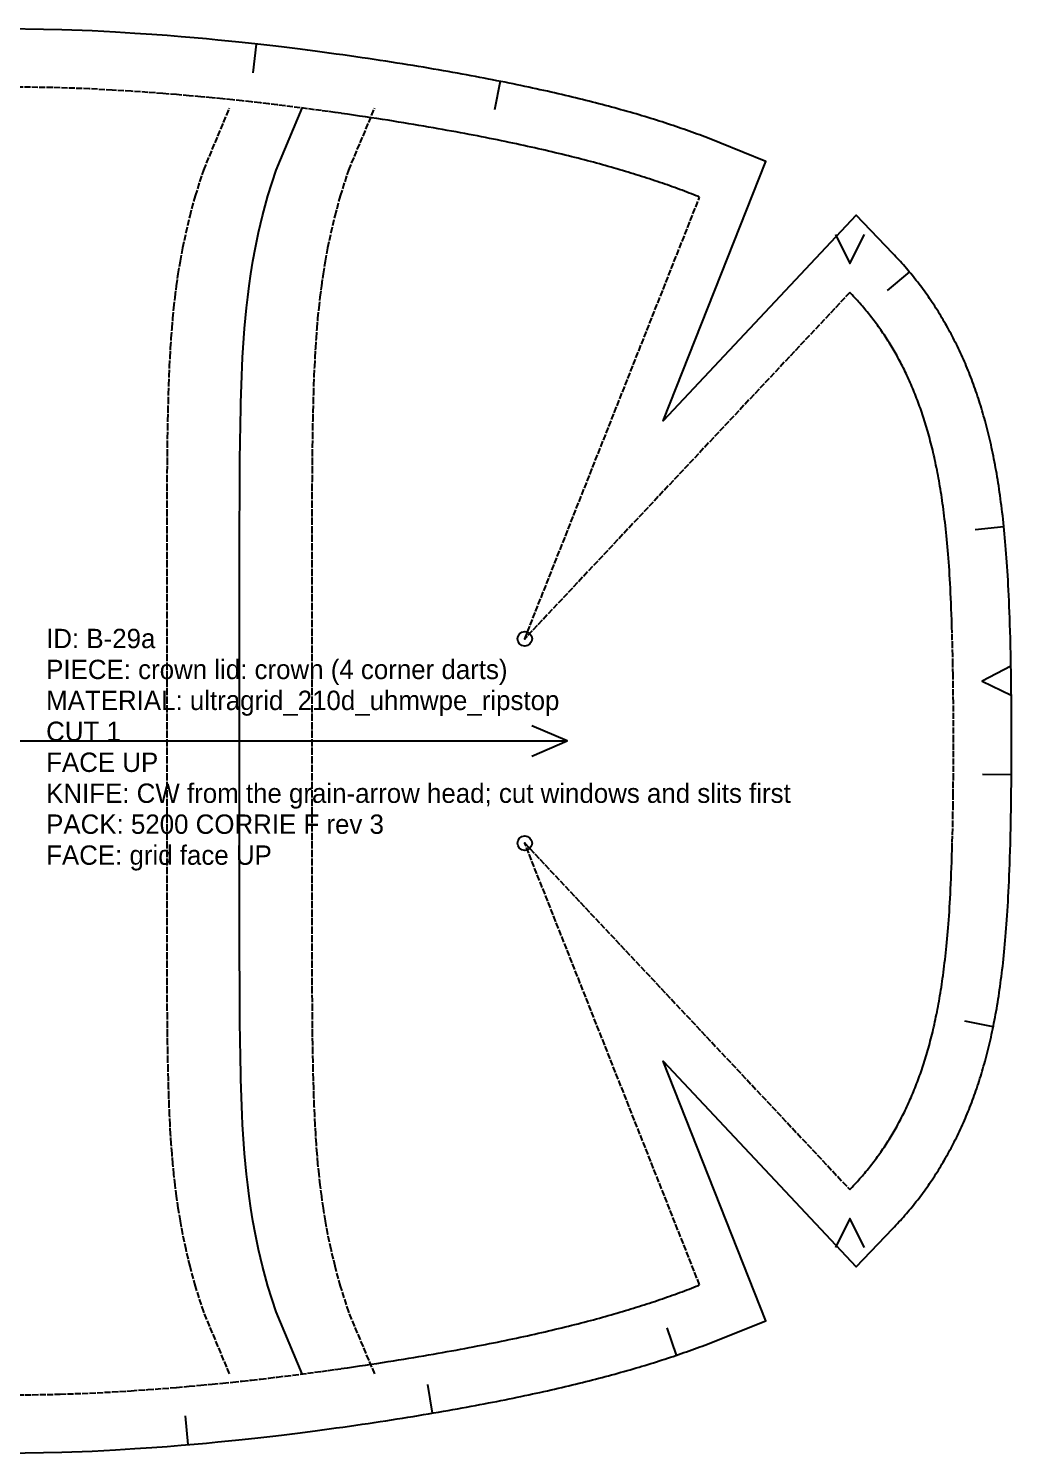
# Model space of a CAD drawing. Header units: millimetres. Extents: x 0 to 966, y -22 to 1500.
# Drawn here: x 220 to 423.3, y 880.6 to 1175.3 of the extents above; entities that cross this region are included whole.
import ezdxf

# ---------------------------------------------------------------- set-up
doc = ezdxf.new("R2010")
doc.units = ezdxf.units.MM
doc.linetypes.add('DASHED', pattern=[1.524, 1.27, -0.254])
for name, color, linetype in [('CUT', 7, 'Continuous'), ('DRILL', 4, 'Continuous'), ('GRAIN', 5, 'Continuous'), ('INTERNAL', 6, 'Continuous'), ('NOTCH', 1, 'Continuous'), ('SEW', 3, 'Continuous'), ('TEXT', 2, 'Continuous')]:
    doc.layers.add(name, color=color, linetype=linetype)

msp = doc.modelspace()

# ---------------------------------------------------------------- linework, layer by layer
at = {"layer": 'CUT'}
msp.add_lwpolyline([(211.63, 880.61), (226.85, 880.87), (233.18, 881.12), (237.97, 881.37), (241.99, 881.62), (245.51, 881.86), (248.68, 882.09), (251.57, 882.33), (254.25, 882.56), (256.76, 882.78), (259.11, 883.01), (261.34, 883.23), (263.47, 883.45), (265.49, 883.66), (267.44, 883.88), (269.3, 884.09), (271.1, 884.3), (272.83, 884.5), (274.51, 884.71), (276.14, 884.91), (277.71, 885.11), (279.25, 885.31), (280.74, 885.51), (282.19, 885.7), (283.61, 885.9), (284.99, 886.09), (286.34, 886.28), (287.66, 886.47), (288.96, 886.66), (290.22, 886.84), (291.47, 887.03), (292.68, 887.21), (293.88, 887.39), (295.05, 887.58), (296.2, 887.76), (297.33, 887.94), (298.45, 888.12), (299.54, 888.29), (300.62, 888.47), (301.68, 888.65), (302.73, 888.82), (303.76, 889), (304.77, 889.17), (305.77, 889.35), (306.76, 889.52), (307.74, 889.69), (308.7, 889.87), (309.65, 890.04), (310.58, 890.21), (311.51, 890.38), (312.42, 890.55), (313.32, 890.72), (314.22, 890.89), (315.1, 891.06), (315.97, 891.23), (316.84, 891.4), (317.69, 891.57), (318.53, 891.74), (319.37, 891.91), (320.2, 892.08), (321.01, 892.25), (321.83, 892.42), (322.63, 892.59), (323.42, 892.76), (324.21, 892.93), (324.99, 893.1), (325.76, 893.26), (326.53, 893.43), (327.29, 893.6), (328.04, 893.77), (328.78, 893.94), (329.52, 894.11), (330.26, 894.28), (330.98, 894.45), (331.7, 894.62), (332.42, 894.8), (333.13, 894.97), (333.83, 895.14), (334.53, 895.31), (335.22, 895.48), (335.9, 895.66), (336.59, 895.83), (337.26, 896), (337.93, 896.18), (338.6, 896.35), (339.26, 896.52), (339.92, 896.7), (340.57, 896.88), (341.22, 897.05), (341.86, 897.23), (342.5, 897.41), (343.13, 897.58), (343.76, 897.76), (344.39, 897.94), (345.01, 898.12), (345.62, 898.3), (346.24, 898.48), (346.85, 898.66), (347.45, 898.84), (348.05, 899.03), (348.65, 899.21), (349.24, 899.39), (349.83, 899.58), (350.42, 899.76), (351, 899.95), (351.58, 900.14), (352.15, 900.32), (352.73, 900.51), (353.29, 900.7), (353.86, 900.89), (354.42, 901.08), (354.98, 901.27), (355.53, 901.47), (356.09, 901.66), (356.63, 901.85), (357.18, 902.05), (357.72, 902.24), (358.26, 902.44), (358.8, 902.64), (359.33, 902.84), (359.86, 903.04), (360.39, 903.24), (360.91, 903.44), (361.43, 903.64), (361.95, 903.84), (362.47, 904.05), (362.98, 904.25), (372.46, 908.08), (351.22, 961.74), (391.11, 919.24), (398.73, 927.14), (399.05, 927.47), (399.36, 927.81), (399.68, 928.15), (399.99, 928.49), (400.3, 928.83), (400.61, 929.17), (400.92, 929.52), (401.22, 929.87), (401.52, 930.22), (401.82, 930.57), (402.12, 930.92), (402.42, 931.28), (402.71, 931.63), (403, 931.99), (403.29, 932.36), (403.58, 932.72), (403.87, 933.09), (404.15, 933.45), (404.43, 933.82), (404.71, 934.19), (404.99, 934.57), (405.26, 934.94), (405.53, 935.32), (405.8, 935.7), (406.07, 936.08), (406.34, 936.47), (406.6, 936.85), (406.87, 937.24), (407.12, 937.63), (407.38, 938.03), (407.64, 938.42), (407.89, 938.82), (408.14, 939.22), (408.39, 939.62), (408.64, 940.02), (408.88, 940.43), (409.13, 940.83), (409.37, 941.24), (409.6, 941.66), (409.84, 942.07), (410.07, 942.49), (410.31, 942.91), (410.53, 943.33), (410.76, 943.75), (410.99, 944.18), (411.21, 944.6), (411.43, 945.03), (411.65, 945.47), (411.87, 945.9), (412.08, 946.34), (412.29, 946.78), (412.5, 947.22), (412.71, 947.67), (412.92, 948.11), (413.12, 948.56), (413.32, 949.02), (413.52, 949.47), (413.72, 949.93), (413.91, 950.39), (414.1, 950.85), (414.29, 951.32), (414.48, 951.78), (414.67, 952.25), (414.85, 952.73), (415.03, 953.2), (415.21, 953.68), (415.39, 954.16), (415.57, 954.65), (415.74, 955.14), (415.91, 955.63), (416.08, 956.12), (416.25, 956.62), (416.41, 957.12), (416.58, 957.62), (416.74, 958.13), (416.89, 958.64), (417.05, 959.15), (417.21, 959.67), (417.36, 960.19), (417.51, 960.71), (417.66, 961.24), (417.8, 961.77), (417.95, 962.3), (418.09, 962.84), (418.23, 963.38), (418.37, 963.93), (418.5, 964.48), (418.64, 965.03), (418.77, 965.59), (418.9, 966.15), (419.03, 966.72), (419.15, 967.29), (419.28, 967.87), (419.4, 968.45), (419.52, 969.04), (419.64, 969.63), (419.75, 970.22), (419.87, 970.83), (419.98, 971.43), (420.09, 972.05), (420.2, 972.67), (420.31, 973.29), (420.41, 973.93), (420.52, 974.57), (420.62, 975.21), (420.72, 975.86), (420.81, 976.52), (420.91, 977.19), (421, 977.87), (421.09, 978.55), (421.18, 979.24), (421.27, 979.94), (421.36, 980.65), (421.44, 981.37), (421.53, 982.1), (421.61, 982.84), (421.68, 983.6), (421.76, 984.36), (421.84, 985.14), (421.91, 985.92), (421.98, 986.73), (422.05, 987.55), (422.12, 988.38), (422.19, 989.23), (422.25, 990.1), (422.32, 990.98), (422.38, 991.89), (422.44, 992.82), (422.5, 993.77), (422.55, 994.74), (422.61, 995.75), (422.66, 996.79), (422.71, 997.86), (422.76, 998.96), (422.81, 1000.11), (422.86, 1001.31), (422.9, 1002.56), (422.95, 1003.87), (422.99, 1005.26), (423.03, 1006.74), (423.07, 1008.32), (423.1, 1010.04), (423.14, 1011.94), (423.17, 1014.09), (423.21, 1016.64), (423.24, 1019.97), (423.27, 1027.96), (423.24, 1035.95), (423.21, 1039.28), (423.17, 1041.83), (423.14, 1043.98), (423.1, 1045.88), (423.07, 1047.6), (423.03, 1049.18), (422.99, 1050.65), (422.95, 1052.04), (422.9, 1053.36), (422.86, 1054.61), (422.81, 1055.8), (422.76, 1056.95), (422.71, 1058.06), (422.66, 1059.13), (422.61, 1060.17), (422.55, 1061.17), (422.5, 1062.15), (422.44, 1063.1), (422.38, 1064.03), (422.32, 1064.93), (422.25, 1065.82), (422.19, 1066.69), (422.12, 1067.54), (422.05, 1068.37), (421.98, 1069.19), (421.91, 1069.99), (421.84, 1070.78), (421.76, 1071.56), (421.68, 1072.32), (421.61, 1073.07), (421.53, 1073.81), (421.44, 1074.54), (421.36, 1075.26), (421.27, 1075.97), (421.18, 1076.67), (421.09, 1077.37), (421, 1078.05), (420.91, 1078.73), (420.81, 1079.39), (420.72, 1080.05), (420.62, 1080.71), (420.52, 1081.35), (420.41, 1081.99), (420.31, 1082.62), (420.2, 1083.25), (420.09, 1083.87), (419.98, 1084.48), (419.87, 1085.09), (419.75, 1085.69), (419.64, 1086.29), (419.52, 1086.88), (419.4, 1087.47), (419.28, 1088.05), (419.15, 1088.62), (419.03, 1089.2), (418.9, 1089.76), (418.77, 1090.33), (418.64, 1090.89), (418.5, 1091.44), (418.37, 1091.99), (418.23, 1092.54), (418.09, 1093.08), (417.95, 1093.62), (417.8, 1094.15), (417.66, 1094.68), (417.51, 1095.21), (417.36, 1095.73), (417.21, 1096.25), (417.05, 1096.77), (416.89, 1097.28), (416.74, 1097.79), (416.58, 1098.3), (416.41, 1098.8), (416.25, 1099.3), (416.08, 1099.8), (415.91, 1100.29), (415.74, 1100.78), (415.57, 1101.27), (415.39, 1101.75), (415.21, 1102.23), (415.03, 1102.71), (414.85, 1103.19), (414.67, 1103.66), (414.48, 1104.13), (414.29, 1104.6), (414.1, 1105.07), (413.91, 1105.53), (413.72, 1105.99), (413.52, 1106.45), (413.32, 1106.9), (413.12, 1107.35), (412.92, 1107.8), (412.71, 1108.25), (412.5, 1108.69), (412.29, 1109.14), (412.08, 1109.58), (411.87, 1110.01), (411.65, 1110.45), (411.43, 1110.88), (411.21, 1111.31), (410.99, 1111.74), (410.76, 1112.17), (410.53, 1112.59), (410.31, 1113.01), (410.07, 1113.43), (409.84, 1113.85), (409.6, 1114.26), (409.37, 1114.67), (409.13, 1115.08), (408.88, 1115.49), (408.64, 1115.9), (408.39, 1116.3), (408.14, 1116.7), (407.89, 1117.1), (407.64, 1117.5), (407.38, 1117.89), (407.12, 1118.28), (406.87, 1118.67), (406.6, 1119.06), (406.34, 1119.45), (406.07, 1119.83), (405.8, 1120.21), (405.53, 1120.59), (405.26, 1120.97), (404.99, 1121.35), (404.71, 1121.72), (404.43, 1122.09), (404.15, 1122.46), (403.87, 1122.83), (403.58, 1123.2), (403.29, 1123.56), (403, 1123.92), (402.71, 1124.28), (402.42, 1124.64), (402.12, 1125), (401.82, 1125.35), (401.52, 1125.7), (401.22, 1126.05), (400.92, 1126.4), (400.61, 1126.74), (400.3, 1127.09), (399.99, 1127.43), (399.68, 1127.77), (399.36, 1128.11), (399.05, 1128.45), (398.73, 1128.78), (391.11, 1136.68), (351.22, 1094.18), (372.46, 1147.83), (362.98, 1151.66), (362.47, 1151.87), (361.95, 1152.07), (361.43, 1152.28), (360.91, 1152.48), (360.39, 1152.68), (359.86, 1152.88), (359.33, 1153.08), (358.8, 1153.28), (358.26, 1153.48), (357.72, 1153.67), (357.18, 1153.87), (356.63, 1154.06), (356.09, 1154.26), (355.53, 1154.45), (354.98, 1154.64), (354.42, 1154.83), (353.86, 1155.02), (353.29, 1155.21), (352.73, 1155.4), (352.15, 1155.59), (351.58, 1155.78), (351, 1155.97), (350.42, 1156.15), (349.83, 1156.34), (349.24, 1156.52), (348.65, 1156.71), (348.05, 1156.89), (347.45, 1157.07), (346.85, 1157.25), (346.24, 1157.44), (345.62, 1157.62), (345.01, 1157.8), (344.39, 1157.98), (343.76, 1158.15), (343.13, 1158.33), (342.5, 1158.51), (341.86, 1158.69), (341.22, 1158.86), (340.57, 1159.04), (339.92, 1159.22), (339.26, 1159.39), (338.6, 1159.57), (337.93, 1159.74), (337.26, 1159.91), (336.59, 1160.09), (335.9, 1160.26), (335.22, 1160.43), (334.53, 1160.61), (333.83, 1160.78), (333.13, 1160.95), (332.42, 1161.12), (331.7, 1161.29), (330.98, 1161.46), (330.26, 1161.63), (329.52, 1161.8), (328.78, 1161.97), (328.04, 1162.14), (327.29, 1162.31), (326.53, 1162.48), (325.76, 1162.65), (324.99, 1162.82), (324.21, 1162.99), (323.42, 1163.16), (322.63, 1163.33), (321.83, 1163.5), (321.01, 1163.67), (320.2, 1163.84), (319.37, 1164), (318.53, 1164.17), (317.69, 1164.34), (316.84, 1164.51), (315.97, 1164.68), (315.1, 1164.85), (314.22, 1165.02), (313.32, 1165.19), (312.42, 1165.36), (311.51, 1165.53), (310.58, 1165.71), (309.65, 1165.88), (308.7, 1166.05), (307.74, 1166.22), (306.76, 1166.39), (305.77, 1166.57), (304.77, 1166.74), (303.76, 1166.92), (302.73, 1167.09), (301.68, 1167.27), (300.62, 1167.44), (299.54, 1167.62), (298.45, 1167.8), (297.33, 1167.98), (296.2, 1168.16), (295.05, 1168.34), (293.88, 1168.52), (292.68, 1168.7), (291.47, 1168.89), (290.22, 1169.07), (288.96, 1169.26), (287.66, 1169.45), (286.34, 1169.64), (284.99, 1169.83), (283.61, 1170.02), (282.19, 1170.21), (280.74, 1170.41), (279.25, 1170.61), (277.71, 1170.8), (276.14, 1171.01), (274.51, 1171.21), (272.83, 1171.41), (271.1, 1171.62), (269.3, 1171.83), (267.44, 1172.04), (265.49, 1172.25), (263.47, 1172.47), (261.34, 1172.69), (259.11, 1172.91), (256.76, 1173.13), (254.25, 1173.36), (251.57, 1173.59), (248.68, 1173.82), (245.51, 1174.06), (241.99, 1174.3), (237.97, 1174.54), (233.18, 1174.79), (226.85, 1175.05), (211.73, 1175.3)], dxfattribs=at)
at = {"layer": 'DRILL'}
for centre in [(322.61, 1049.09), (322.61, 1006.83)]:
    msp.add_circle(centre, 1.5, dxfattribs=at)
for p in [(322.61, 1049.09), (322.61, 1006.83)]:
    msp.add_point(p, dxfattribs=at)
at = {"layer": 'GRAIN'}
for points in [[(324.04, 1024.84), (331.41, 1027.96), (324.04, 1031.07)], [(91.85, 1027.96), (331.41, 1027.96)]]:
    msp.add_lwpolyline(points, dxfattribs=at)
at = {"layer": 'INTERNAL', "linetype": 'CONTINUOUS'}
msp.add_lwpolyline([(276.58, 897.06), (271.22, 909.88), (269.51, 915.23), (268.39, 919.35), (267.56, 922.83), (266.91, 925.93), (266.39, 928.74), (265.96, 931.35), (265.61, 933.81), (265.31, 936.15), (265.06, 938.38), (264.85, 940.54), (264.67, 942.63), (264.51, 944.67), (264.38, 946.67), (264.27, 948.62), (264.17, 950.55), (264.09, 952.45), (264.02, 954.32), (263.96, 956.18), (263.91, 958.02), (263.86, 959.85), (263.82, 961.67), (263.79, 963.48), (263.76, 965.27), (263.74, 967.07), (263.72, 968.85), (263.71, 970.64), (263.69, 972.41), (263.68, 974.19), (263.67, 975.96), (263.67, 977.73), (263.66, 979.5), (263.65, 981.27), (263.65, 983.03), (263.65, 984.8), (263.64, 986.56), (263.64, 988.32), (263.64, 990.09), (263.64, 991.85), (263.64, 993.61), (263.64, 995.37), (263.64, 997.13), (263.64, 998.9), (263.64, 1000.66), (263.63, 1002.42), (263.63, 1004.18), (263.63, 1005.94), (263.63, 1007.7), (263.63, 1009.46), (263.63, 1011.23), (263.63, 1012.99), (263.63, 1014.75), (263.63, 1016.51), (263.63, 1018.27), (263.63, 1020.03), (263.63, 1021.79), (263.63, 1023.55), (263.63, 1025.32), (263.63, 1027.08), (263.63, 1028.84), (263.63, 1030.6), (263.63, 1032.36), (263.63, 1034.12), (263.63, 1035.88), (263.63, 1037.65), (263.63, 1039.41), (263.63, 1041.17), (263.63, 1042.93), (263.63, 1044.69), (263.63, 1046.45), (263.63, 1048.21), (263.63, 1049.97), (263.63, 1051.74), (263.63, 1053.5), (263.64, 1055.26), (263.64, 1057.02), (263.64, 1058.78), (263.64, 1060.54), (263.64, 1062.31), (263.64, 1064.07), (263.64, 1065.83), (263.64, 1067.59), (263.64, 1069.36), (263.65, 1071.12), (263.65, 1072.88), (263.65, 1074.65), (263.66, 1076.42), (263.67, 1078.18), (263.67, 1079.95), (263.68, 1081.73), (263.69, 1083.5), (263.71, 1085.28), (263.72, 1087.06), (263.74, 1088.85), (263.76, 1090.64), (263.79, 1092.44), (263.82, 1094.25), (263.86, 1096.06), (263.91, 1097.89), (263.96, 1099.73), (264.02, 1101.59), (264.09, 1103.47), (264.17, 1105.37), (264.27, 1107.29), (264.38, 1109.25), (264.51, 1111.24), (264.67, 1113.28), (264.85, 1115.37), (265.06, 1117.53), (265.31, 1119.77), (265.61, 1122.11), (265.96, 1124.56), (266.39, 1127.18), (266.91, 1129.99), (267.56, 1133.08), (268.39, 1136.57), (269.51, 1140.69), (271.22, 1146.03), (276.58, 1158.85)], dxfattribs=at)
at = {"layer": 'NOTCH'}
for points in [[(267.06, 1172.08), (266.4, 1166.12)], [(317.5, 1164.38), (316.32, 1158.5)], [(386.86, 1132.71), (389.85, 1126.71), (392.86, 1132.7)], [(402.15, 1124.96), (397.55, 1121.11)], [(421.7, 1072.22), (415.73, 1071.61)], [(423.15, 1043.42), (417.19, 1040.34), (423.23, 1037.42)], [(423.24, 1020.99), (417.24, 1021.02)], [(419.48, 968.84), (413.6, 970.04)], [(392.87, 923.21), (389.85, 929.21), (386.87, 923.2)], [(354, 900.94), (352.07, 906.62)], [(303.56, 888.97), (302.55, 894.88)], [(252.99, 882.45), (252.48, 888.43)]]:
    msp.add_lwpolyline(points, dxfattribs=at)
at = {"layer": 'SEW', "linetype": 'DASHED'}
for points in [[(211.63, 892.62), (226.51, 892.87), (232.63, 893.11), (237.3, 893.35), (241.22, 893.59), (244.66, 893.83), (247.75, 894.06), (250.58, 894.28), (253.2, 894.51), (255.65, 894.73), (257.95, 894.95), (260.14, 895.17), (262.22, 895.38), (264.2, 895.59), (266.11, 895.8), (267.93, 896.01), (269.7, 896.21), (271.4, 896.42), (273.04, 896.62), (274.64, 896.82), (276.19, 897.01), (277.69, 897.21), (279.15, 897.4), (280.58, 897.59), (281.97, 897.78), (283.33, 897.97), (284.65, 898.16), (285.95, 898.34), (287.22, 898.53), (288.46, 898.71), (289.68, 898.89), (290.88, 899.07), (292.05, 899.25), (293.2, 899.43), (294.33, 899.61), (295.44, 899.79), (296.53, 899.96), (297.61, 900.14), (298.66, 900.31), (299.7, 900.48), (300.73, 900.66), (301.73, 900.83), (302.73, 901), (303.71, 901.17), (304.67, 901.34), (305.63, 901.51), (306.57, 901.68), (307.49, 901.84), (308.41, 902.01), (309.31, 902.18), (310.21, 902.35), (311.09, 902.51), (311.96, 902.68), (312.82, 902.85), (313.67, 903.01), (314.51, 903.18), (315.34, 903.34), (316.16, 903.51), (316.98, 903.67), (317.78, 903.83), (318.58, 904), (319.36, 904.16), (320.14, 904.33), (320.91, 904.49), (321.68, 904.66), (322.43, 904.82), (323.18, 904.98), (323.92, 905.15), (324.66, 905.31), (325.38, 905.48), (326.11, 905.64), (326.82, 905.8), (327.53, 905.97), (328.23, 906.13), (328.92, 906.3), (329.61, 906.46), (330.29, 906.63), (330.97, 906.79), (331.64, 906.96), (332.31, 907.12), (332.96, 907.29), (333.62, 907.46), (334.27, 907.62), (334.91, 907.79), (335.55, 907.96), (336.18, 908.12), (336.81, 908.29), (337.43, 908.46), (338.05, 908.63), (338.66, 908.8), (339.27, 908.96), (339.88, 909.13), (340.48, 909.3), (341.07, 909.47), (341.66, 909.64), (342.25, 909.81), (342.83, 909.99), (343.41, 910.16), (343.98, 910.33), (344.55, 910.5), (345.11, 910.68), (345.67, 910.85), (346.23, 911.02), (346.78, 911.2), (347.33, 911.38), (347.88, 911.55), (348.42, 911.73), (348.95, 911.9), (349.49, 912.08), (350.02, 912.26), (350.55, 912.44), (351.07, 912.62), (351.59, 912.8), (352.1, 912.98), (352.62, 913.16), (353.12, 913.34), (353.63, 913.52), (354.13, 913.71), (354.63, 913.89), (355.13, 914.08), (355.62, 914.26), (356.11, 914.45), (356.59, 914.63), (357.08, 914.82), (357.56, 915.01), (358.03, 915.2), (358.51, 915.39), (358.77, 915.49), (322.61, 1006.83), (389.84, 935.2), (390.07, 935.44), (390.34, 935.72), (390.6, 936.01), (390.87, 936.29), (391.13, 936.58), (391.39, 936.87), (391.65, 937.16), (391.91, 937.45), (392.16, 937.74), (392.42, 938.03), (392.67, 938.33), (392.92, 938.62), (393.17, 938.92), (393.42, 939.22), (393.66, 939.52), (393.9, 939.83), (394.14, 940.13), (394.38, 940.44), (394.62, 940.75), (394.86, 941.06), (395.09, 941.37), (395.32, 941.68), (395.55, 942), (395.78, 942.31), (396.01, 942.63), (396.23, 942.95), (396.45, 943.27), (396.68, 943.6), (396.9, 943.92), (397.11, 944.25), (397.33, 944.58), (397.54, 944.91), (397.76, 945.24), (397.97, 945.58), (398.18, 945.91), (398.38, 946.25), (398.59, 946.59), (398.79, 946.94), (398.99, 947.28), (399.2, 947.63), (399.39, 947.98), (399.59, 948.33), (399.79, 948.68), (399.98, 949.04), (400.17, 949.39), (400.36, 949.75), (400.55, 950.11), (400.74, 950.48), (400.92, 950.84), (401.11, 951.21), (401.29, 951.58), (401.47, 951.96), (401.65, 952.33), (401.82, 952.71), (402, 953.09), (402.17, 953.48), (402.34, 953.86), (402.51, 954.25), (402.68, 954.64), (402.85, 955.03), (403.01, 955.43), (403.17, 955.83), (403.34, 956.23), (403.5, 956.63), (403.65, 957.04), (403.81, 957.45), (403.97, 957.87), (404.12, 958.28), (404.27, 958.7), (404.42, 959.12), (404.57, 959.55), (404.72, 959.98), (404.86, 960.41), (405.01, 960.85), (405.15, 961.28), (405.29, 961.73), (405.43, 962.17), (405.56, 962.62), (405.7, 963.07), (405.83, 963.53), (405.97, 963.99), (406.1, 964.46), (406.23, 964.92), (406.35, 965.4), (406.48, 965.87), (406.6, 966.35), (406.73, 966.84), (406.85, 967.33), (406.97, 967.82), (407.08, 968.32), (407.2, 968.82), (407.32, 969.33), (407.43, 969.85), (407.54, 970.36), (407.65, 970.89), (407.76, 971.42), (407.87, 971.95), (407.97, 972.49), (408.07, 973.04), (408.18, 973.59), (408.28, 974.15), (408.38, 974.71), (408.47, 975.28), (408.57, 975.86), (408.66, 976.45), (408.76, 977.04), (408.85, 977.64), (408.94, 978.25), (409.03, 978.86), (409.11, 979.49), (409.2, 980.12), (409.28, 980.76), (409.36, 981.41), (409.44, 982.08), (409.52, 982.75), (409.6, 983.43), (409.67, 984.12), (409.75, 984.83), (409.82, 985.55), (409.89, 986.28), (409.96, 987.02), (410.03, 987.78), (410.1, 988.55), (410.16, 989.34), (410.22, 990.15), (410.29, 990.97), (410.35, 991.82), (410.41, 992.68), (410.46, 993.57), (410.52, 994.48), (410.57, 995.42), (410.63, 996.39), (410.68, 997.38), (410.73, 998.42), (410.78, 999.49), (410.82, 1000.6), (410.87, 1001.76), (410.91, 1002.97), (410.95, 1004.25), (410.99, 1005.61), (411.03, 1007.05), (411.07, 1008.59), (411.11, 1010.28), (411.14, 1012.14), (411.18, 1014.26), (411.21, 1016.77), (411.24, 1020.05), (411.27, 1027.96), (411.24, 1035.87), (411.21, 1039.14), (411.18, 1041.66), (411.14, 1043.77), (411.11, 1045.64), (411.07, 1047.32), (411.03, 1048.87), (410.99, 1050.31), (410.95, 1051.66), (410.91, 1052.94), (410.87, 1054.16), (410.82, 1055.32), (410.78, 1056.43), (410.73, 1057.5), (410.68, 1058.53), (410.63, 1059.53), (410.57, 1060.5), (410.52, 1061.44), (410.46, 1062.35), (410.41, 1063.23), (410.35, 1064.1), (410.29, 1064.94), (410.22, 1065.77), (410.16, 1066.58), (410.1, 1067.37), (410.03, 1068.14), (409.96, 1068.9), (409.89, 1069.64), (409.82, 1070.37), (409.75, 1071.09), (409.67, 1071.79), (409.6, 1072.49), (409.52, 1073.17), (409.44, 1073.84), (409.36, 1074.5), (409.28, 1075.15), (409.2, 1075.8), (409.11, 1076.43), (409.03, 1077.05), (408.94, 1077.67), (408.85, 1078.28), (408.76, 1078.88), (408.66, 1079.47), (408.57, 1080.05), (408.47, 1080.63), (408.38, 1081.2), (408.28, 1081.77), (408.18, 1082.33), (408.07, 1082.88), (407.97, 1083.42), (407.87, 1083.97), (407.76, 1084.5), (407.65, 1085.03), (407.54, 1085.55), (407.43, 1086.07), (407.32, 1086.58), (407.2, 1087.09), (407.08, 1087.6), (406.97, 1088.09), (406.85, 1088.59), (406.73, 1089.08), (406.6, 1089.56), (406.48, 1090.04), (406.35, 1090.52), (406.23, 1090.99), (406.1, 1091.46), (405.97, 1091.93), (405.83, 1092.39), (405.7, 1092.84), (405.56, 1093.3), (405.43, 1093.74), (405.29, 1094.19), (405.15, 1094.63), (405.01, 1095.07), (404.86, 1095.51), (404.72, 1095.94), (404.57, 1096.37), (404.42, 1096.79), (404.27, 1097.22), (404.12, 1097.63), (403.97, 1098.05), (403.81, 1098.46), (403.65, 1098.87), (403.5, 1099.28), (403.34, 1099.69), (403.17, 1100.09), (403.01, 1100.49), (402.85, 1100.88), (402.68, 1101.28), (402.51, 1101.67), (402.34, 1102.06), (402.17, 1102.44), (402, 1102.82), (401.82, 1103.2), (401.65, 1103.58), (401.47, 1103.96), (401.29, 1104.33), (401.11, 1104.7), (400.92, 1105.07), (400.74, 1105.44), (400.55, 1105.8), (400.36, 1106.16), (400.17, 1106.52), (399.98, 1106.88), (399.79, 1107.24), (399.59, 1107.59), (399.39, 1107.94), (399.2, 1108.29), (398.99, 1108.64), (398.79, 1108.98), (398.59, 1109.32), (398.38, 1109.66), (398.18, 1110), (397.97, 1110.34), (397.76, 1110.67), (397.54, 1111.01), (397.33, 1111.34), (397.11, 1111.67), (396.9, 1111.99), (396.68, 1112.32), (396.45, 1112.64), (396.23, 1112.96), (396.01, 1113.29), (395.78, 1113.6), (395.55, 1113.92), (395.32, 1114.23), (395.09, 1114.55), (394.86, 1114.86), (394.62, 1115.17), (394.38, 1115.48), (394.14, 1115.78), (393.9, 1116.09), (393.66, 1116.39), (393.42, 1116.69), (393.17, 1116.99), (392.92, 1117.29), (392.67, 1117.59), (392.42, 1117.88), (392.16, 1118.18), (391.91, 1118.47), (391.65, 1118.76), (391.39, 1119.05), (391.13, 1119.34), (390.87, 1119.62), (390.6, 1119.91), (390.34, 1120.19), (390.07, 1120.47), (389.84, 1120.71), (322.61, 1049.09), (358.77, 1140.42), (358.51, 1140.53), (358.03, 1140.72), (357.56, 1140.91), (357.08, 1141.1), (356.59, 1141.28), (356.11, 1141.47), (355.62, 1141.66), (355.13, 1141.84), (354.63, 1142.02), (354.13, 1142.21), (353.63, 1142.39), (353.12, 1142.57), (352.62, 1142.76), (352.1, 1142.94), (351.59, 1143.12), (351.07, 1143.3), (350.55, 1143.48), (350.02, 1143.66), (349.49, 1143.83), (348.95, 1144.01), (348.42, 1144.19), (347.88, 1144.36), (347.33, 1144.54), (346.78, 1144.72), (346.23, 1144.89), (345.67, 1145.07), (345.11, 1145.24), (344.55, 1145.41), (343.98, 1145.59), (343.41, 1145.76), (342.83, 1145.93), (342.25, 1146.1), (341.66, 1146.27), (341.07, 1146.44), (340.48, 1146.61), (339.88, 1146.78), (339.27, 1146.95), (338.66, 1147.12), (338.05, 1147.29), (337.43, 1147.46), (336.81, 1147.63), (336.18, 1147.79), (335.55, 1147.96), (334.91, 1148.13), (334.27, 1148.29), (333.62, 1148.46), (332.96, 1148.63), (332.31, 1148.79), (331.64, 1148.96), (330.97, 1149.12), (330.29, 1149.29), (329.61, 1149.45), (328.92, 1149.62), (328.23, 1149.78), (327.53, 1149.95), (326.82, 1150.11), (326.11, 1150.28), (325.38, 1150.44), (324.66, 1150.6), (323.92, 1150.77), (323.18, 1150.93), (322.43, 1151.1), (321.68, 1151.26), (320.91, 1151.42), (320.14, 1151.59), (319.36, 1151.75), (318.58, 1151.92), (317.78, 1152.08), (316.98, 1152.25), (316.16, 1152.41), (315.34, 1152.58), (314.51, 1152.74), (313.67, 1152.91), (312.82, 1153.07), (311.96, 1153.24), (311.09, 1153.4), (310.21, 1153.57), (309.31, 1153.74), (308.41, 1153.9), (307.49, 1154.07), (306.57, 1154.24), (305.63, 1154.41), (304.67, 1154.58), (303.71, 1154.75), (302.73, 1154.92), (301.73, 1155.09), (300.73, 1155.26), (299.7, 1155.43), (298.66, 1155.61), (297.61, 1155.78), (296.53, 1155.95), (295.44, 1156.13), (294.33, 1156.31), (293.2, 1156.48), (292.05, 1156.66), (290.88, 1156.84), (289.68, 1157.02), (288.46, 1157.2), (287.22, 1157.39), (285.95, 1157.57), (284.65, 1157.76), (283.33, 1157.94), (281.97, 1158.13), (280.58, 1158.32), (279.15, 1158.51), (277.69, 1158.71), (276.19, 1158.9), (274.64, 1159.1), (273.04, 1159.3), (271.4, 1159.5), (269.7, 1159.7), (267.93, 1159.91), (266.11, 1160.11), (264.2, 1160.32), (262.22, 1160.53), (260.14, 1160.75), (257.95, 1160.96), (255.65, 1161.18), (253.2, 1161.41), (250.58, 1161.63), (247.75, 1161.86), (244.66, 1162.09), (241.22, 1162.33), (237.3, 1162.56), (232.63, 1162.81), (226.51, 1163.05), (211.63, 1163.3)], [(261.58, 897.06), (256.22, 909.88), (254.51, 915.23), (253.39, 919.35), (252.56, 922.83), (251.91, 925.93), (251.39, 928.74), (250.96, 931.35), (250.61, 933.81), (250.31, 936.15), (250.06, 938.38), (249.85, 940.54), (249.67, 942.63), (249.51, 944.67), (249.38, 946.67), (249.27, 948.62), (249.17, 950.55), (249.09, 952.45), (249.02, 954.32), (248.96, 956.18), (248.91, 958.02), (248.86, 959.85), (248.82, 961.67), (248.79, 963.48), (248.76, 965.27), (248.74, 967.07), (248.72, 968.85), (248.71, 970.64), (248.69, 972.41), (248.68, 974.19), (248.67, 975.96), (248.67, 977.73), (248.66, 979.5), (248.65, 981.27), (248.65, 983.03), (248.65, 984.8), (248.64, 986.56), (248.64, 988.32), (248.64, 990.09), (248.64, 991.85), (248.64, 993.61), (248.64, 995.37), (248.64, 997.13), (248.64, 998.9), (248.64, 1000.66), (248.63, 1002.42), (248.63, 1004.18), (248.63, 1005.94), (248.63, 1007.7), (248.63, 1009.46), (248.63, 1011.23), (248.63, 1012.99), (248.63, 1014.75), (248.63, 1016.51), (248.63, 1018.27), (248.63, 1020.03), (248.63, 1021.79), (248.63, 1023.55), (248.63, 1025.32), (248.63, 1027.08), (248.63, 1028.84), (248.63, 1030.6), (248.63, 1032.36), (248.63, 1034.12), (248.63, 1035.88), (248.63, 1037.65), (248.63, 1039.41), (248.63, 1041.17), (248.63, 1042.93), (248.63, 1044.69), (248.63, 1046.45), (248.63, 1048.21), (248.63, 1049.97), (248.63, 1051.74), (248.63, 1053.5), (248.64, 1055.26), (248.64, 1057.02), (248.64, 1058.78), (248.64, 1060.54), (248.64, 1062.31), (248.64, 1064.07), (248.64, 1065.83), (248.64, 1067.59), (248.64, 1069.36), (248.65, 1071.12), (248.65, 1072.88), (248.65, 1074.65), (248.66, 1076.42), (248.67, 1078.18), (248.67, 1079.95), (248.68, 1081.73), (248.69, 1083.5), (248.71, 1085.28), (248.72, 1087.06), (248.74, 1088.85), (248.76, 1090.64), (248.79, 1092.44), (248.82, 1094.25), (248.86, 1096.06), (248.91, 1097.89), (248.96, 1099.73), (249.02, 1101.59), (249.09, 1103.47), (249.17, 1105.37), (249.27, 1107.29), (249.38, 1109.25), (249.51, 1111.24), (249.67, 1113.28), (249.85, 1115.37), (250.06, 1117.53), (250.31, 1119.77), (250.61, 1122.11), (250.96, 1124.56), (251.39, 1127.18), (251.91, 1129.99), (252.56, 1133.08), (253.39, 1136.57), (254.51, 1140.69), (256.22, 1146.03), (261.58, 1158.85)], [(291.58, 897.06), (286.22, 909.88), (284.51, 915.23), (283.39, 919.35), (282.56, 922.83), (281.91, 925.93), (281.39, 928.74), (280.96, 931.35), (280.61, 933.81), (280.31, 936.15), (280.06, 938.38), (279.85, 940.54), (279.67, 942.63), (279.51, 944.67), (279.38, 946.67), (279.27, 948.62), (279.17, 950.55), (279.09, 952.45), (279.02, 954.32), (278.96, 956.18), (278.91, 958.02), (278.86, 959.85), (278.82, 961.67), (278.79, 963.48), (278.76, 965.27), (278.74, 967.07), (278.72, 968.85), (278.71, 970.64), (278.69, 972.41), (278.68, 974.19), (278.67, 975.96), (278.67, 977.73), (278.66, 979.5), (278.65, 981.27), (278.65, 983.03), (278.65, 984.8), (278.64, 986.56), (278.64, 988.32), (278.64, 990.09), (278.64, 991.85), (278.64, 993.61), (278.64, 995.37), (278.64, 997.13), (278.64, 998.9), (278.64, 1000.66), (278.63, 1002.42), (278.63, 1004.18), (278.63, 1005.94), (278.63, 1007.7), (278.63, 1009.46), (278.63, 1011.23), (278.63, 1012.99), (278.63, 1014.75), (278.63, 1016.51), (278.63, 1018.27), (278.63, 1020.03), (278.63, 1021.79), (278.63, 1023.55), (278.63, 1025.32), (278.63, 1027.08), (278.63, 1028.84), (278.63, 1030.6), (278.63, 1032.36), (278.63, 1034.12), (278.63, 1035.88), (278.63, 1037.65), (278.63, 1039.41), (278.63, 1041.17), (278.63, 1042.93), (278.63, 1044.69), (278.63, 1046.45), (278.63, 1048.21), (278.63, 1049.97), (278.63, 1051.74), (278.63, 1053.5), (278.64, 1055.26), (278.64, 1057.02), (278.64, 1058.78), (278.64, 1060.54), (278.64, 1062.31), (278.64, 1064.07), (278.64, 1065.83), (278.64, 1067.59), (278.64, 1069.36), (278.65, 1071.12), (278.65, 1072.88), (278.65, 1074.65), (278.66, 1076.42), (278.67, 1078.18), (278.67, 1079.95), (278.68, 1081.73), (278.69, 1083.5), (278.71, 1085.28), (278.72, 1087.06), (278.74, 1088.85), (278.76, 1090.64), (278.79, 1092.44), (278.82, 1094.25), (278.86, 1096.06), (278.91, 1097.89), (278.96, 1099.73), (279.02, 1101.59), (279.09, 1103.47), (279.17, 1105.37), (279.27, 1107.29), (279.38, 1109.25), (279.51, 1111.24), (279.67, 1113.28), (279.85, 1115.37), (280.06, 1117.53), (280.31, 1119.77), (280.61, 1122.11), (280.96, 1124.56), (281.39, 1127.18), (281.91, 1129.99), (282.56, 1133.08), (283.39, 1136.57), (284.51, 1140.69), (286.22, 1146.03), (291.58, 1158.85)]]:
    msp.add_lwpolyline(points, dxfattribs=at)

# ---------------------------------------------------------------- texts
at = {"layer": 'TEXT'}
for s, p in [('ID: B-29a', (223.63, 1047.16)), ('PIECE: crown lid: crown (4 corner darts)', (223.63, 1040.76)), ('MATERIAL: ultragrid_210d_uhmwpe_ripstop', (223.63, 1034.36)), ('CUT 1', (223.63, 1027.96)), ('FACE UP', (223.63, 1021.56)), ('KNIFE: CW from the grain-arrow head; cut windows and slits first', (223.63, 1015.16)), ('PACK: 5200 CORRIE F rev 3', (223.63, 1008.76)), ('FACE: grid face UP', (223.63, 1002.36))]:
    msp.add_text(s, height=4, dxfattribs=at).set_placement(p)

doc.saveas('drawing.dxf')
